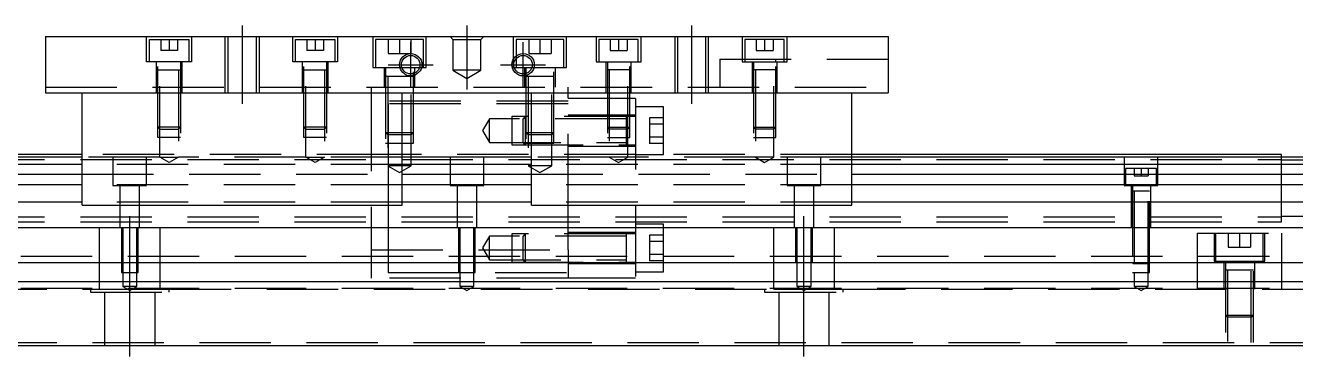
# Model space of a CAD drawing. Extents: x -10 to 600, y -255 to 102.
# Drawn here: x 121.4 to 347.5, y -224.1 to -165.1 of the extents above; entities that cross this region are included whole.
import ezdxf

# ---------------------------------------------------------------- set-up
doc = ezdxf.new("R2010")
doc.units = 0
doc.linetypes.add('CENTER', pattern=[50.8, 31.75, -6.35, 6.35, -6.35])
doc.linetypes.add('DASHED', pattern=[19.05, 12.7, -6.35])
doc.layers.get('0').update_dxf_attribs({"linetype": 'CONTINUOUS'})
doc.layers.add('CENTER', color=1, linetype='CENTER')

msp = doc.modelspace()

# ---------------------------------------------------------------- linework, layer by layer
at = {"color": 7, "linetype": 'CONTINUOUS'}
for p, q in [((125, -167.06), (275, -167.06)), ((125, -167.06), (125, -177.06)), ((275, -167.06), (275, -177.06)), ((125, -177.06), (275, -177.06)), ((131.5, -197.06), (131.5, -177.06)), ((188.5, -197.06), (188.5, -177.06)), ((211.5, -197.06), (211.5, -177.06)), ((268.5, -197.06), (268.5, -177.06)), ((131.5, -188.56), (0, -188.56)), ((131.5, -189.812272), (0, -189.812272)), ((131.5, -188.06), (60.5, -188.06)), ((211.5, -188.56), (188.5, -188.56)), ((211.5, -189.812272), (188.5, -189.812272)), ((345, -188.06), (268.5, -188.06)), ((400, -188.56), (268.5, -188.56)), ((400, -189.812272), (268.5, -189.812272)), ((345, -188.56), (345, -188.06)), ((0, -191.58668), (131.5, -191.58668)), ((188.5, -191.58668), (211.5, -191.58668)), ((268.5, -191.58668), (400, -191.58668)), ((131.5, -193.483076), (0, -193.483076)), ((211.5, -193.483076), (188.5, -193.483076)), ((400, -193.483076), (268.5, -193.483076)), ((131.5, -196.537372), (0, -196.537372)), ((211.5, -196.537372), (188.5, -196.537372)), ((400, -196.537372), (268.5, -196.537372)), ((131.5, -197.06), (188.5, -197.06)), ((211.5, -197.06), (268.5, -197.06)), ((0, -201.06), (400, -201.06)), ((400, -207.36), (0, -207.36)), ((400, -210.76), (0, -210.76)), ((0, -222.06), (400, -222.06))]:
    msp.add_line(p, q, dxfattribs=at)
at = {"color": 3, "linetype": 'DASHED'}
for p, q in [((143, -171.56), (143, -167.06)), ((151, -167.06), (151, -171.56)), ((157.000006, -177.06), (157.000006, -167.06)), ((157.5, -177.06), (157.5, -167.06)), ((162.5, -167.06), (162.5, -177.06)), ((162.999994, -167.06), (162.999994, -177.06)), ((169, -171.56), (169, -167.06)), ((177, -167.06), (177, -171.56)), ((183.25, -167.06), (183.25, -172.56)), ((192.75, -172.56), (192.75, -167.06)), ((197.5, -167.56), (197, -167.06)), ((202.5, -167.56), (203, -167.06)), ((208.25, -167.06), (208.25, -172.56)), ((217.75, -172.56), (217.75, -167.06)), ((223, -167.06), (223, -171.56)), ((231, -171.56), (231, -167.06)), ((237.000006, -167.06), (237.000006, -177.06)), ((237.5, -167.06), (237.5, -177.06)), ((242.5, -177.06), (242.5, -167.06)), ((242.999994, -177.06), (242.999994, -167.06)), ((249, -167.06), (249, -171.56)), ((257, -171.56), (257, -167.06)), ((143.5, -167.56), (150.5, -167.56)), ((143.5, -171.56), (143.5, -167.56)), ((145.5, -167.56), (145.5, -169.56)), ((147, -167.56), (147, -169.56)), ((148.5, -167.56), (148.5, -169.56)), ((150.5, -167.56), (150.5, -171.56)), ((169.5, -167.56), (176.5, -167.56)), ((169.5, -171.56), (169.5, -167.56)), ((171.5, -167.56), (171.5, -169.56)), ((173, -167.56), (173, -169.56)), ((174.5, -167.56), (174.5, -169.56)), ((176.5, -167.56), (176.5, -171.56)), ((192.25, -167.56), (183.75, -167.56)), ((183.75, -167.56), (183.75, -172.56)), ((186, -167.56), (186, -170.06)), ((188, -167.56), (188, -170.06)), ((190, -167.56), (190, -170.06)), ((192.25, -172.56), (192.25, -167.56)), ((197.5, -167.56), (197.5, -173.06)), ((197.5, -167.56), (202.5, -167.56)), ((202.5, -173.06), (202.5, -167.56)), ((217.25, -167.56), (208.75, -167.56)), ((208.75, -167.56), (208.75, -170.49875)), ((211, -167.56), (211, -170.06)), ((213, -167.56), (213, -170.06)), ((215, -167.56), (215, -170.06)), ((217.25, -172.56), (217.25, -167.56)), ((230.5, -167.56), (223.5, -167.56)), ((223.5, -167.56), (223.5, -171.56)), ((225.5, -167.56), (225.5, -169.56)), ((227, -167.56), (227, -169.56)), ((228.5, -167.56), (228.5, -169.56)), ((230.5, -171.56), (230.5, -167.56)), ((256.5, -167.56), (249.5, -167.56)), ((249.5, -167.56), (249.5, -171.56)), ((251.5, -167.56), (251.5, -169.56)), ((253, -167.56), (253, -169.56)), ((254.5, -167.56), (254.5, -169.56)), ((256.5, -171.56), (256.5, -167.56)), ((151, -171.56), (143, -171.56)), ((144.75, -177.06), (144.75, -171.56)), ((145.000006, -185.06), (144.999977, -171.56)), ((147, -169.56), (145.5, -169.56)), ((148.5, -169.56), (147, -169.56)), ((149.000023, -171.56), (148.999994, -185.06)), ((149.25, -171.56), (149.25, -177.06)), ((177, -171.56), (169, -171.56)), ((170.75, -177.06), (170.75, -171.56)), ((171.000006, -185.06), (170.999977, -171.56)), ((173, -169.56), (171.5, -169.56)), ((174.5, -169.56), (173, -169.56)), ((175.000023, -171.56), (174.999994, -185.06)), ((175.25, -171.56), (175.25, -177.06)), ((186, -170.06), (188, -170.06)), ((188, -170.06), (190, -170.06)), ((208.75, -170.49875), (208.75, -170.982968)), ((208.75, -170.982968), (208.75, -172.56)), ((211, -170.06), (213, -170.06)), ((213, -170.06), (215, -170.06)), ((223, -171.56), (231, -171.56)), ((224.75, -171.56), (224.75, -177.06)), ((224.999977, -171.56), (225.000006, -185.06)), ((225.5, -169.56), (227, -169.56)), ((227, -169.56), (228.5, -169.56)), ((228.999994, -185.06), (229.000023, -171.56)), ((229.25, -177.06), (229.25, -171.56)), ((245, -171.06), (245, -176.06)), ((245, -171.06), (275, -171.06)), ((249, -171.56), (257, -171.56)), ((250.75, -171.56), (250.75, -177.06)), ((250.999977, -171.56), (251.000006, -185.06)), ((251.5, -169.56), (253, -169.56)), ((253, -169.56), (254.5, -169.56)), ((254.999994, -185.06), (255.000023, -171.56)), ((255, -171.56), (255, -171.06)), ((255.25, -177.06), (255.25, -171.56)), ((145, -172.955), (149, -172.96)), ((145, -172.96), (145, -172.955)), ((145, -172.965), (145, -172.96)), ((145.35, -188.56), (145.35, -172.96)), ((148.65, -172.96), (148.65, -188.56)), ((149, -172.955), (149, -172.96)), ((149, -172.96), (149, -172.965)), ((171, -172.96), (175, -172.96)), ((171.35, -188.56), (171.35, -172.96)), ((174.65, -172.96), (174.65, -188.56)), ((183.25, -172.56), (192.75, -172.56)), ((185.25, -172.56), (185.25, -176.06)), ((185.500006, -172.56), (185.500006, -186.06)), ((190.499994, -186.06), (190.499994, -172.56)), ((190.75, -176.06), (190.75, -172.56)), ((202.5, -173.06), (197.5, -173.06)), ((197.5, -173.06), (200, -174.503376)), ((200, -174.503376), (202.5, -173.06)), ((208.25, -172.56), (217.75, -172.56)), ((210.25, -172.56), (210.25, -176.06)), ((210.500006, -172.56), (210.500006, -186.06)), ((215.499994, -186.06), (215.499994, -172.56)), ((215.75, -176.06), (215.75, -172.56)), ((229, -172.96), (225, -172.96)), ((225.35, -172.96), (225.35, -188.56)), ((228.65, -188.56), (228.65, -172.96)), ((255, -172.955), (251, -172.96)), ((251, -172.955), (251, -172.96)), ((251, -172.96), (251, -172.965)), ((251.35, -172.96), (251.35, -188.56)), ((254.65, -188.56), (254.65, -172.96)), ((255, -172.96), (255, -172.955)), ((255, -172.965), (255, -172.96)), ((125, -176.06), (275, -176.06)), ((183, -177.06), (183, -176.06)), ((190.500006, -174.16), (185.499994, -174.16)), ((185.9, -174.16), (185.9, -190.06)), ((190.1, -190.06), (190.1, -174.16)), ((215.500006, -174.16), (210.499994, -174.16)), ((210.9, -174.16), (210.9, -190.06)), ((215.1, -190.06), (215.1, -174.16)), ((218, -177.06), (218, -176.06)), ((183, -188.935), (183, -177.06)), ((218, -178.56), (183, -178.56)), ((218, -197.06), (218, -177.06)), ((230, -178.06), (218, -178.06)), ((230, -178.06), (230, -210.06)), ((186, -179.06), (186, -184.56)), ((218, -179.06), (186, -179.06)), ((235, -179.56), (230, -179.56)), ((235, -188.06), (235, -179.56)), ((204, -181.71), (202.787564, -183.81)), ((204, -185.91), (204, -181.71)), ((228.4, -181.71), (204, -181.71)), ((230, -181.31), (208, -181.310004)), ((208, -181.310004), (208, -186.309994)), ((210.4, -181.310003), (210.4, -186.309995)), ((230, -181.06), (218, -181.06)), ((228.4, -186.31), (228.4, -181.31)), ((232.5, -181.500598), (232.5, -186.119402)), ((235, -181.500598), (232.5, -181.500598)), ((235, -182.6553), (232.5, -182.6553)), ((149, -183.21), (145, -183.21)), ((145.35, -183.56), (145, -183.21)), ((148.999994, -185.06), (145.000006, -185.06)), ((145.35, -183.56), (148.65, -183.56)), ((149, -183.21), (148.65, -183.56)), ((175, -183.21), (171, -183.21)), ((171.35, -183.56), (171, -183.21)), ((174.999994, -185.06), (171.000006, -185.06)), ((171.35, -183.56), (174.65, -183.56)), ((171.6, -183.659954), (171.6, -183.559986)), ((175, -183.21), (174.65, -183.56)), ((185.5, -184.16), (190.5, -184.16)), ((185.5, -184.16), (185.9, -184.56)), ((190.1, -184.56), (185.9, -184.56)), ((186, -184.56), (186, -197.06)), ((190.1, -184.56), (190.5, -184.16)), ((202.787564, -183.81), (204, -185.91)), ((210.5, -184.16), (215.5, -184.16)), ((210.5, -184.16), (210.9, -184.56)), ((215.1, -184.56), (210.9, -184.56)), ((215.1, -184.56), (215.5, -184.16)), ((225, -183.21), (229, -183.21)), ((225, -183.21), (225.35, -183.56)), ((225.000006, -185.06), (228.999994, -185.06)), ((228.65, -183.56), (225.35, -183.56)), ((228.4, -183.659954), (228.4, -183.559986)), ((228.65, -183.56), (229, -183.21)), ((235, -184.9647), (232.5, -184.9647)), ((251, -183.21), (255, -183.21)), ((251, -183.21), (251.35, -183.56)), ((251.000006, -185.06), (254.999994, -185.06)), ((254.65, -183.56), (251.35, -183.56)), ((254.65, -183.56), (255, -183.21)), ((185.500006, -186.06), (190.499994, -186.06)), ((204, -185.91), (228.4, -185.91)), ((208, -186.309994), (230, -186.31)), ((210.500006, -186.06), (215.499994, -186.06)), ((218, -186.56), (230, -186.56)), ((235, -186.119402), (232.5, -186.119402)), ((55, -188.935), (345, -188.935)), ((186, -188.06), (131.5, -188.06)), ((145.35, -188.56), (131.5, -188.56)), ((188.5, -189.812272), (131.5, -189.812272)), ((137, -188.56), (137, -193.56)), ((143, -193.56), (143, -188.56)), ((145.35, -188.56), (148.65, -188.56)), ((147, -189.512628), (145.35, -188.56)), ((148.65, -188.56), (147, -189.512628)), ((171.35, -188.56), (148.65, -188.56)), ((171.35, -188.56), (174.65, -188.56)), ((173, -189.512628), (171.35, -188.56)), ((174.65, -188.56), (173, -189.512628)), ((188.5, -188.56), (174.65, -188.56)), ((183, -210.06), (183, -188.935)), ((230, -188.06), (186, -188.06)), ((197, -188.56), (197, -193.56)), ((203, -193.56), (203, -188.56)), ((225.35, -188.56), (211.5, -188.56)), ((268.5, -189.812272), (211.5, -189.812272)), ((228.65, -188.56), (225.35, -188.56)), ((225.35, -188.56), (227, -189.512628)), ((227, -189.512628), (228.65, -188.56)), ((251.35, -188.56), (228.65, -188.56)), ((230, -188.06), (235, -188.06)), ((230, -188.06), (235, -188.06)), ((268.5, -188.06), (235, -188.06)), ((254.65, -188.56), (251.35, -188.56)), ((251.35, -188.56), (253, -189.512628)), ((253, -189.512628), (254.65, -188.56)), ((268.5, -188.56), (254.65, -188.56)), ((257, -188.56), (257, -193.56)), ((263, -193.56), (263, -188.56)), ((317, -188.56), (317, -193.56)), ((323, -193.56), (323, -188.56)), ((345, -194.06), (345, -188.56)), ((350, -189.06), (345, -189.06)), ((131.5, -191.58668), (188.5, -191.58668)), ((190.1, -190.06), (185.9, -190.06)), ((185.9, -190.06), (188, -191.272436)), ((188, -191.272436), (190.1, -190.06)), ((215.1, -190.06), (210.9, -190.06)), ((210.9, -190.06), (213, -191.272436)), ((211.5, -191.58668), (268.5, -191.58668)), ((213, -191.272436), (215.1, -190.06)), ((322.75, -190.56), (317.25, -190.56)), ((317.25, -190.56), (317.25, -193.56)), ((318.75, -190.56), (318.75, -191.86)), ((318.75, -191.86), (320, -191.86)), ((320, -190.56), (320, -191.86)), ((320, -191.86), (321.25, -191.86)), ((321.25, -190.56), (321.25, -191.86)), ((322.75, -193.56), (322.75, -190.56)), ((188.5, -193.483076), (131.5, -193.483076)), ((137, -193.56), (143, -193.56)), ((138.25, -193.56), (138.25, -201.06)), ((141.75, -201.06), (141.75, -193.56)), ((197, -193.56), (203, -193.56)), ((198.25, -193.56), (198.25, -201.06)), ((201.75, -201.06), (201.75, -193.56)), ((268.5, -193.483076), (211.5, -193.483076)), ((257, -193.56), (263, -193.56)), ((258.25, -193.56), (258.25, -201.06)), ((261.75, -201.06), (261.75, -193.56)), ((317, -193.56), (323, -193.56)), ((318.25, -193.56), (318.25, -201.06)), ((318.500006, -193.56), (318.500006, -209.06)), ((321.499994, -209.06), (321.499994, -193.56)), ((321.75, -201.06), (321.75, -193.56)), ((345, -200.06), (345, -194.06)), ((188.5, -196.537372), (131.5, -196.537372)), ((268.5, -196.537372), (211.5, -196.537372)), ((321.5, -194.56), (318.5, -194.56)), ((318.75, -194.56), (318.75, -209.06)), ((321.37533, -194.56), (319.998804, -194.56)), ((321.25, -209.06), (321.25, -194.56)), ((186, -197.06), (186, -201.06)), ((218, -201.06), (218, -197.06)), ((55, -199.185), (345, -199.185)), ((55, -200.06), (345, -200.06)), ((134.638098, -212.06), (134.638098, -201.06)), ((138.500006, -201.06), (138.500006, -207.36)), ((138.75, -201.06), (138.75, -211.56)), ((141.25, -211.56), (141.25, -201.06)), ((141.499994, -207.36), (141.499994, -201.06)), ((145.361902, -201.06), (145.361902, -212.06)), ((186, -201.06), (186, -207.36)), ((198.500006, -201.06), (198.500006, -207.36)), ((198.75, -201.06), (198.75, -211.56)), ((201.25, -211.56), (201.25, -201.06)), ((201.499994, -207.36), (201.499994, -201.06)), ((218, -205.06), (218, -201.06)), ((235, -200.46), (230, -200.46)), ((235, -208.96), (235, -200.46)), ((254.638098, -212.06), (254.638098, -201.06)), ((258.500006, -201.06), (258.500006, -207.36)), ((258.75, -201.06), (258.75, -211.56)), ((261.25, -211.56), (261.25, -201.06)), ((261.499994, -207.36), (261.499994, -201.06)), ((265.361902, -201.06), (265.361902, -212.06)), ((345, -199.06), (350, -199.06)), ((204, -202.61), (202.787564, -204.71)), ((204, -206.81), (204, -202.61)), ((228.4, -202.61), (204, -202.61)), ((230, -202.21), (208, -202.210004)), ((208, -202.210004), (208, -207.209994)), ((210.4, -202.210003), (210.4, -207.209995)), ((230, -201.96), (218, -201.96)), ((228.4, -207.21), (228.4, -202.21)), ((232.5, -202.400598), (232.5, -207.019402)), ((235, -202.400598), (232.5, -202.400598)), ((330, -202.06), (345, -202.06)), ((330, -202.06), (330, -207.36)), ((333, -202.06), (333, -207.06)), ((333.25, -202.06), (333.25, -207.06)), ((335.5, -202.06), (335.5, -204.56)), ((337.5, -202.06), (337.5, -204.56)), ((339.5, -202.06), (339.5, -204.56)), ((341.75, -207.06), (341.75, -202.06)), ((342, -207.06), (342, -202.06)), ((345, -202.06), (345, -207.36)), ((183, -205.06), (218, -205.06)), ((202.787564, -204.71), (204, -206.81)), ((218, -205.06), (218, -207.36)), ((235, -203.5553), (232.5, -203.5553)), ((335.5, -204.56), (337.5, -204.56)), ((337.5, -204.56), (339.5, -204.56)), ((400, -206.21), (0, -206.21)), ((138.500006, -207.36), (138.500006, -209.06)), ((141.499994, -209.06), (141.499994, -207.36)), ((218, -207.335918), (183, -207.335918)), ((186, -207.36), (186, -209.06)), ((198.500006, -207.36), (198.500006, -209.06)), ((201.499994, -209.06), (201.499994, -207.36)), ((204, -206.81), (228.4, -206.81)), ((208, -207.209994), (230, -207.21)), ((218, -207.36), (218, -210.06)), ((218, -207.46), (230, -207.46)), ((235, -205.8647), (232.5, -205.8647)), ((235, -207.019402), (232.5, -207.019402)), ((318.5, -207.31), (321.5, -207.31)), ((318.5, -207.31), (318.55, -207.36)), ((318.500006, -207.310006), (318.500006, -207.36)), ((318.55, -207.36), (318.75, -207.56)), ((321.25, -207.56), (318.75, -207.56)), ((321.25, -207.56), (321.45, -207.36)), ((321.45, -207.36), (321.5, -207.31)), ((321.499994, -207.36), (321.499994, -207.310006)), ((330, -207.36), (330, -210.76)), ((333, -207.06), (342, -207.06)), ((334.75, -207.06), (334.75, -212.06)), ((335.000006, -207.06), (335.000006, -221.56)), ((339.999994, -221.56), (339.999994, -207.06)), ((340.25, -212.06), (340.25, -207.06)), ((345, -207.36), (345, -210.76)), ((138.500006, -209.06), (141.499994, -209.06)), ((218, -210.06), (183, -210.06)), ((186, -209.06), (218, -209.06)), ((198.500006, -209.06), (201.499994, -209.06)), ((230, -210.06), (218, -210.06)), ((230, -208.96), (235, -208.96)), ((318.500006, -209.06), (321.499994, -209.06)), ((318.75, -209.06), (318.75, -211.56)), ((321.25, -211.56), (321.25, -209.06)), ((340, -208.66), (335, -208.66)), ((335.4, -208.66), (335.4, -221.56)), ((339.6, -221.56), (339.6, -208.66)), ((400, -211.91), (0, -211.91)), ((55.361902, -212.06), (134.638098, -212.06)), ((133, -212.06), (133, -212.56)), ((134.638098, -212.06), (145.361902, -212.06)), ((141.25, -211.56), (138.75, -211.56)), ((138.75, -211.56), (140, -212.281688)), ((140, -212.281688), (141.25, -211.56)), ((145.361902, -212.06), (254.638098, -212.06)), ((147, -212.56), (147, -212.06)), ((201.25, -211.56), (198.75, -211.56)), ((198.75, -211.56), (200, -212.281688)), ((200, -212.281688), (201.25, -211.56)), ((253, -212.06), (253, -212.56)), ((254.638098, -212.06), (265.361902, -212.06)), ((261.25, -211.56), (258.75, -211.56)), ((258.75, -211.56), (260, -212.281688)), ((260, -212.281688), (261.25, -211.56)), ((265.361902, -212.06), (344.638098, -212.06)), ((267, -212.56), (267, -212.06)), ((321.25, -211.56), (318.75, -211.56)), ((318.75, -211.56), (320, -212.281688)), ((320, -212.281688), (321.25, -211.56)), ((330, -210.76), (330, -212.06)), ((344.638098, -212.06), (355.361902, -212.06)), ((345, -210.76), (345, -212.06)), ((133, -212.56), (147, -212.56)), ((135.5, -212.56), (135.5, -222.06)), ((144.5, -222.06), (144.5, -212.56)), ((253, -212.56), (267, -212.56)), ((255.5, -212.56), (255.5, -222.06)), ((264.5, -222.06), (264.5, -212.56)), ((335, -216.66), (340, -216.66)), ((335, -216.66), (335.4, -217.06)), ((339.6, -217.06), (340, -216.66)), ((339.6, -217.06), (335.4, -217.06)), ((0, -221.56), (400, -221.56))]:
    msp.add_line(p, q, dxfattribs=at)
at = {"color": 3, "linetype": 'CONTINUOUS'}
for p, q in [((210.4, -181.310003), (210.000003, -181.71)), ((210.000005, -185.91), (210.000005, -181.71)), ((210.4, -186.309995), (210.000005, -185.91)), ((210.4, -202.210003), (210.000003, -202.61)), ((210.000005, -206.81), (210.000005, -202.61)), ((210.4, -207.209995), (210.000005, -206.81))]:
    msp.add_line(p, q, dxfattribs=at)
for centre in [(190, -172.06), (210, -172.06)]:
    msp.add_circle(centre, 2, dxfattribs=at)
at = {"color": 7, "linetype": 'CONTINUOUS'}
for centre in [(190, -172.06), (210, -172.06)]:
    msp.add_circle(centre, 1.65, dxfattribs=at)
at = {"layer": 'CENTER', "color": 1, "linetype": 'CENTER'}
for p, q in [((160, -165.06), (160, -179.06)), ((200, -165.06), (200, -176.503376)), ((200, -165.06), (200, -176.503376)), ((240, -165.06), (240, -179.06)), ((190, -176.06), (190, -168.06)), ((210, -176.06), (210, -168.06)), ((186, -172.06), (194, -172.06)), ((206, -172.06), (214, -172.06)), ((140, -224.06), (140, -199.06)), ((260, -224.06), (260, -199.06))]:
    msp.add_line(p, q, dxfattribs=at)

doc.saveas('drawing.dxf')
